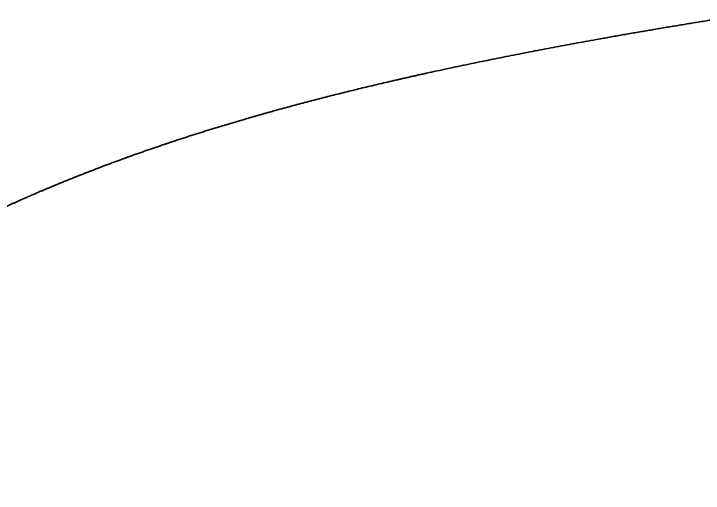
# Model space of a CAD drawing. Header units: millimetres. Extents: x 120 to 10915, y 515 to 8014.
# Drawn here: x 1627.8 to 1776.3, y 5320.2 to 5423.5 of the extents above; entities that cross this region are included whole.
import ezdxf

# ---------------------------------------------------------------- set-up
doc = ezdxf.new("R2010")
doc.units = ezdxf.units.MM
doc.layers.get('0').update_dxf_attribs({"lineweight": 13})
doc.layers.add('206_Cab_side_and_top_view', color=7, linetype='Continuous', lineweight=13)

# ---------------------------------------------------------------- blocks, each defined once
blk = doc.blocks.new('2458884')
at = {"layer": '206_Cab_side_and_top_view', "color": 3, "lineweight": 35}
blk.add_open_spline([(1469.95, 1350.58), (1481.34, 1364.34), (1493.08, 1377.83), (1505.23, 1391.09), (1523.26, 1409.51), (1542.34, 1426.75), (1548.22, 1431.84), (1554.71, 1437.2), (1561.34, 1442.38), (1561.85, 1442.78), (1563.38, 1443.96), (1564.91, 1445.13), (1565.92, 1445.9), (1572.7, 1450.99), (1579.64, 1455.88), (1585.64, 1459.87), (1592.73, 1464.3), (1599.96, 1468.49), (1600.96, 1469.07), (1604.46, 1471.05), (1607.99, 1472.98), (1610.53, 1474.32), (1614.61, 1476.43), (1618.73, 1478.46), (1620.28, 1479.21), (1624.99, 1481.45), (1629.75, 1483.6), (1632.96, 1485), (1637.85, 1487.04), (1642.77, 1489), (1644.45, 1489.65), (1647.85, 1490.95), (1651.27, 1492.21), (1653.01, 1492.84), (1656.55, 1494.09), (1660.1, 1495.3), (1661.9, 1495.91), (1669.64, 1498.44), (1677.43, 1500.8), (1683.44, 1502.5), (1696.66, 1506.05), (1709.99, 1509.21), (1717.26, 1510.84), (1735.44, 1514.68), (1753.69, 1518.07), (1764.62, 1519.97), (1775.54, 1521.76), (1786.48, 1523.46)], degree=5, knots=[0, 0, 0, 0, 0, 0, 126.226103, 126.226103, 126.226103, 180.948757, 180.948757, 180.948757, 185.556007, 185.556007, 185.556007, 194.563615, 194.563615, 194.563615, 245.371691, 245.371691, 245.371691, 253.514744, 253.514744, 253.514744, 273.723791, 273.723791, 273.723791, 285.86444, 285.86444, 285.86444, 310.548652, 310.548652, 310.548652, 323.2296, 323.2296, 323.2296, 336.248023, 336.248023, 336.248023, 349.692905, 349.692905, 349.692905, 393.668345, 393.668345, 393.668345, 446.044105, 446.044105, 446.044105, 524.264375, 524.264375, 524.264375, 524.264375, 524.264375, 524.264375], dxfattribs=at)

msp = doc.modelspace()

# ---------------------------------------------------------------- block references
at = {"color": 7, "lineweight": 35}
msp.add_blockref('2458884', (0, 3900), dxfattribs=at)

doc.saveas('drawing.dxf')
